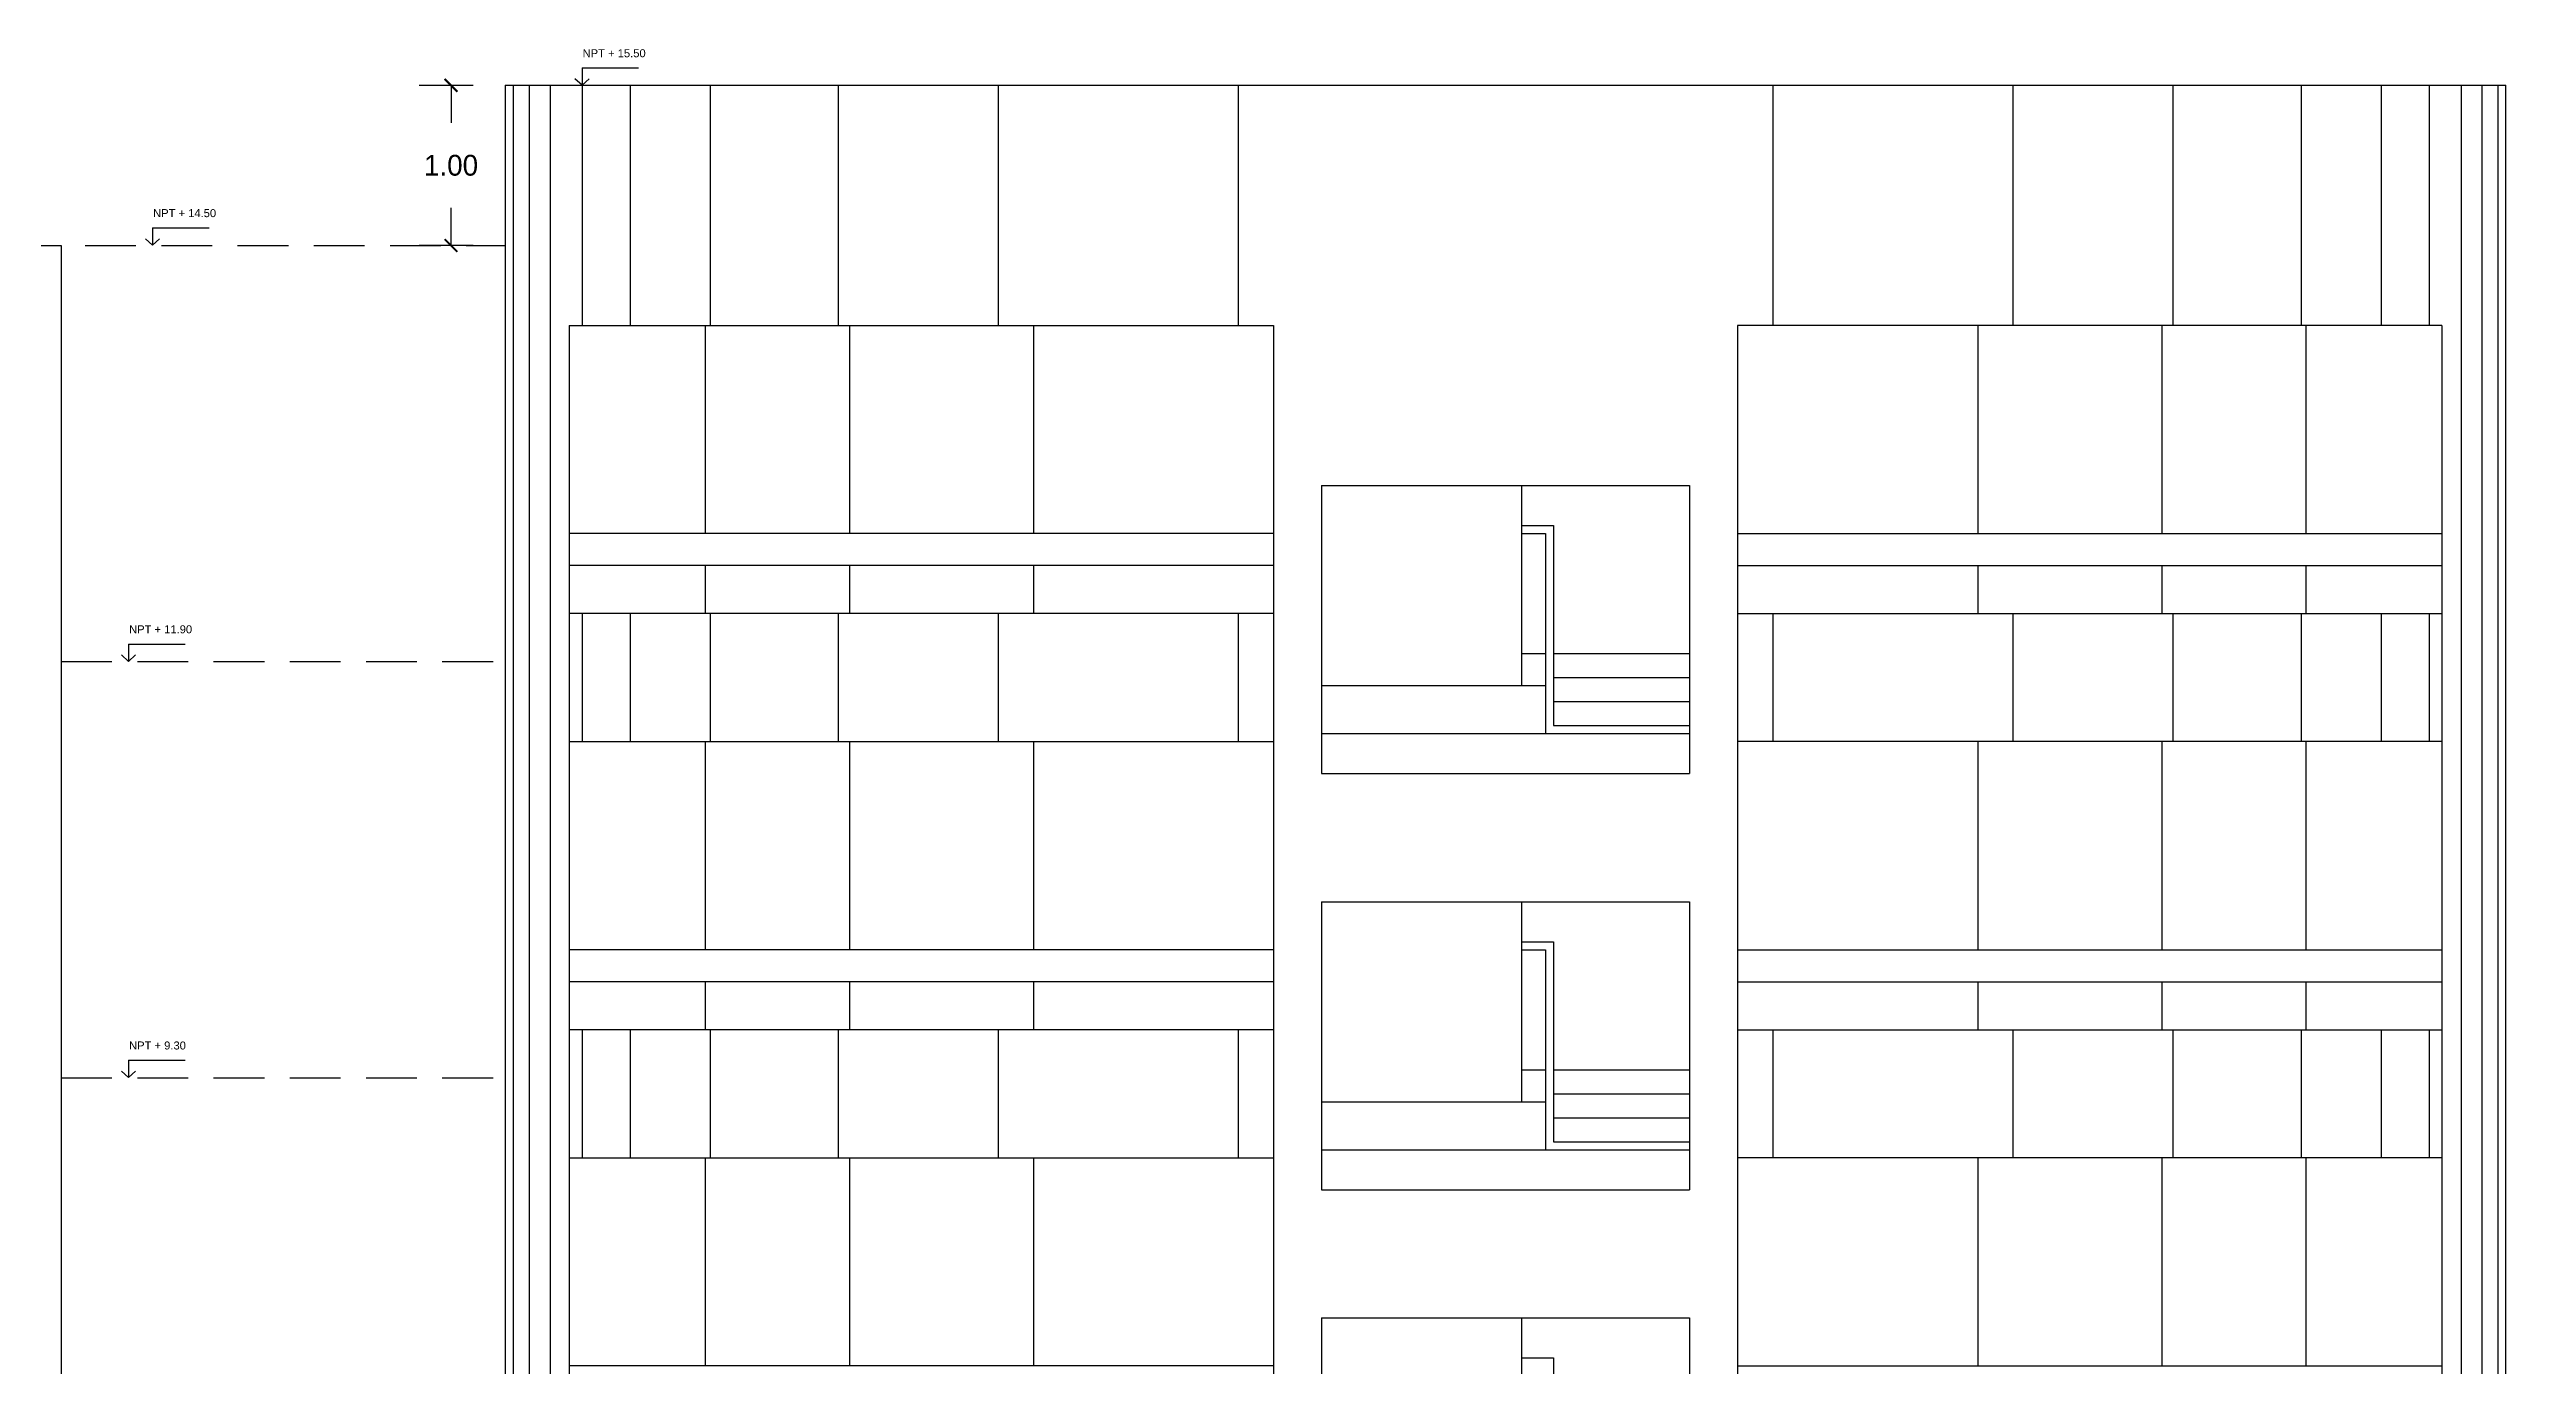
# Model space of a CAD drawing. Header units: millimetres. Extents: x 223 to 336, y 70 to 139.
# Drawn here: x 310.58 to 325.93, y 79.25 to 87.47 of the extents above; entities that cross this region are included whole.
import ezdxf

# ---------------------------------------------------------------- set-up
doc = ezdxf.new("R2010")
doc.units = ezdxf.units.MM
doc.linetypes.add('HIDDEN', pattern=[9.525, 6.35, -3.175])
doc.layers.add('COTAS', color=3, linetype='Continuous', lineweight=9)
for name, color, linetype in [('MUROS', 5, 'Continuous'), ('pisos', 8, 'Continuous'), ('PROYECCIONES', 6, 'HIDDEN'), ('TEXTOS', 4, 'Continuous')]:
    doc.layers.add(name, color=color, linetype=linetype)
doc.styles.add('ROMANS', font='romans.shx', dxfattribs={"height": 0.05})
doc.dimstyles.new('ISO-25', dxfattribs={"dimtxt": 0.13, "dimasz": 0.08, "dimexe": 0.2, "dimexo": 0.2, "dimgap": 0.2, "dimtad": 0, "dimtih": 1, "dimtoh": 1, "dimdec": 3, "dimdsep": 46, "dimtxsty": 'Standard', "dimblk": 'ARCHTICK', "dimcen": 3, "dimadec": 0, "dimazin": 0, "dimtfac": 1, "dimtdec": 3, "dimtmove": 0, "dimatfit": 3, "dimldrblk": 'ARCHTICK', "dimfxl": 1, "dimarcsym": 0})

# ---------------------------------------------------------------- blocks, each defined once
blk = doc.blocks.new('_ARCHTICK')
at = {"color": 0, "linetype": 'ByBlock', "const_width": 0.15}
blk.add_lwpolyline([(-0.5, -0.5), (0.5, 0.5)], dxfattribs=at)
blk = doc.blocks.new('*D146')
at = {"layer": 'COTAS', "color": 0, "lineweight": -2, "ltscale": 0.05, "transparency": 16777216}
for p, q in [((313.227, 87.245), (312.888, 87.245)), ((313.088, 87.245), (313.088, 87.01)), ((313.088, 86.245), (313.088, 86.48)), ((313.227, 86.245), (312.888, 86.245))]:
    blk.add_line(p, q, dxfattribs=at)
at = {"layer": 'Defpoints', "color": 0, "ltscale": 0.05, "transparency": 16777216}
for p in [(313.088, 87.245), (313.427, 87.245), (313.427, 86.245)]:
    blk.add_point(p, dxfattribs=at)
at = {"layer": 'COTAS', "color": 0, "lineweight": -2, "ltscale": 0.05, "transparency": 16777216, "xscale": 0.08, "yscale": 0.08, "zscale": 0.08}
for p, rotation in [((313.088, 87.245), 90), ((313.088, 86.245), 270)]:
    blk.add_blockref('_ARCHTICK', p, dxfattribs=dict(at, rotation=rotation))
at = {"layer": 'COTAS', "color": 0, "ltscale": 0.05, "transparency": 16777216, "insert": (313.088, 86.745), "char_height": 0.13, "attachment_point": 5}
blk.add_mtext('1.00', dxfattribs=at)

msp = doc.modelspace()

# ---------------------------------------------------------------- linework, layer by layer
at = {"layer": 'MUROS', "ltscale": 0.05}
for p, q in [((298.15189, 86.24523), (310.65189, 86.24523)), ((310.65189, 86.24523), (310.65189, 71.74523))]:
    msp.add_line(p, q, dxfattribs=at)
at = {"layer": 'pisos', "ltscale": 0.05}
for p, q in [((313.82659, 85.74523), (318.22659, 85.74523)), ((314.67659, 85.74523), (314.67659, 84.44523)), ((315.57659, 85.74523), (315.57659, 84.44523)), ((316.72659, 85.74523), (316.72659, 84.44523)), ((325.52659, 85.74523), (321.12659, 85.74523)), ((322.62659, 85.74523), (322.62659, 84.44523)), ((323.77659, 85.74523), (323.77659, 84.44523)), ((324.67659, 85.74523), (324.67659, 84.44523)), ((319.77659, 84.74523), (319.77659, 83.49523)), ((319.77659, 84.49523), (319.97659, 84.49523)), ((319.77659, 84.44523), (319.92659, 84.44523)), ((319.92659, 84.44523), (319.92659, 83.19523)), ((319.97659, 84.49523), (319.97659, 83.24523)), ((314.67659, 84.24523), (314.67659, 83.94523)), ((315.57659, 84.24523), (315.57659, 83.94523)), ((316.72659, 84.24523), (316.72659, 83.94523)), ((322.62659, 84.24523), (322.62659, 83.94523)), ((323.77659, 84.24523), (323.77659, 83.94523)), ((324.67659, 84.24523), (324.67659, 83.94523)), ((319.77659, 83.69523), (319.92659, 83.69523)), ((319.97659, 83.69523), (320.82659, 83.69523)), ((319.97659, 83.54523), (320.82659, 83.54523)), ((318.52659, 83.49523), (319.92659, 83.49523)), ((319.97659, 83.39523), (320.82659, 83.39523)), ((319.97659, 83.24523), (320.82659, 83.24523)), ((313.82659, 83.14523), (318.22659, 83.14523)), ((313.82659, 83.14523), (318.22659, 83.14523)), ((314.67659, 83.14523), (314.67659, 81.84523)), ((315.57659, 83.14523), (315.57659, 81.84523)), ((316.72659, 83.14523), (316.72659, 81.84523)), ((325.52659, 83.14523), (321.12659, 83.14523)), ((325.52659, 83.14523), (321.12659, 83.14523)), ((322.62659, 83.14523), (322.62659, 81.84523)), ((323.77659, 83.14523), (323.77659, 81.84523)), ((324.67659, 83.14523), (324.67659, 81.84523)), ((319.77659, 82.14523), (319.77659, 80.89523)), ((319.77659, 81.89523), (319.97659, 81.89523)), ((319.77659, 81.84523), (319.92659, 81.84523)), ((319.92659, 81.84523), (319.92659, 80.59523)), ((319.97659, 81.89523), (319.97659, 80.64523)), ((314.67659, 81.64523), (314.67659, 81.34523)), ((315.57659, 81.64523), (315.57659, 81.34523)), ((316.72659, 81.64523), (316.72659, 81.34523)), ((322.62659, 81.64523), (322.62659, 81.34523)), ((323.77659, 81.64523), (323.77659, 81.34523)), ((324.67659, 81.64523), (324.67659, 81.34523)), ((319.77659, 81.09523), (319.92659, 81.09523)), ((319.97659, 81.09523), (320.82659, 81.09523)), ((318.52659, 80.89523), (319.92659, 80.89523)), ((319.97659, 80.94523), (320.82659, 80.94523)), ((319.97659, 80.79523), (320.82659, 80.79523)), ((319.97659, 80.64523), (320.82659, 80.64523)), ((313.82659, 80.54523), (318.22659, 80.54523)), ((313.82659, 80.54523), (318.22659, 80.54523)), ((314.67659, 80.54523), (314.67659, 79.24523)), ((315.57659, 80.54523), (315.57659, 79.24523)), ((316.72659, 80.54523), (316.72659, 79.24523)), ((325.52659, 80.54523), (321.12659, 80.54523)), ((325.52659, 80.54523), (321.12659, 80.54523)), ((322.62659, 80.54523), (322.62659, 79.24523)), ((323.77659, 80.54523), (323.77659, 79.24523)), ((324.67659, 80.54523), (324.67659, 79.24523)), ((319.77659, 79.54523), (319.77659, 78.29523)), ((319.77659, 79.29523), (319.97659, 79.29523)), ((319.97659, 79.29523), (319.97659, 78.04523))]:
    msp.add_line(p, q, dxfattribs=at)
at = {"layer": 'PROYECCIONES', "ltscale": 0.05}
for p, q in [((310.80189, 86.24523), (313.42659, 86.24523)), ((310.80189, 86.24523), (313.42659, 86.24523)), ((310.65189, 83.64523), (313.42659, 83.64523)), ((310.65189, 81.04523), (313.42659, 81.04523))]:
    msp.add_line(p, q, dxfattribs=at)
at = {"layer": 'TEXTOS'}
for p, q in [((313.90659, 87.35357), (314.26015, 87.35357)), ((313.90659, 87.35357), (313.90659, 87.24523)), ((313.90659, 87.35357), (314.26015, 87.35357)), ((313.90659, 87.35357), (313.90659, 87.24523)), ((313.90659, 87.24523), (313.86243, 87.28536)), ((313.90659, 87.24523), (313.86243, 87.28536)), ((313.90659, 87.24523), (313.95074, 87.28536)), ((313.90659, 87.24523), (313.95074, 87.28536)), ((311.22284, 86.2464), (311.17869, 86.28653)), ((311.22284, 86.2464), (311.17869, 86.28653)), ((311.22284, 86.35474), (311.22284, 86.2464)), ((311.22284, 86.35474), (311.5764, 86.35474)), ((311.22284, 86.35474), (311.22284, 86.2464)), ((311.22284, 86.35474), (311.5764, 86.35474)), ((311.22284, 86.2464), (311.26699, 86.28653)), ((311.22284, 86.2464), (311.26699, 86.28653)), ((311.07284, 83.6464), (311.02869, 83.68653)), ((311.07284, 83.75474), (311.07284, 83.6464)), ((311.07284, 83.75474), (311.4264, 83.75474)), ((311.07284, 83.6464), (311.11699, 83.68653)), ((311.07284, 81.0464), (311.02869, 81.08653)), ((311.07284, 81.15474), (311.07284, 81.0464)), ((311.07284, 81.15474), (311.4264, 81.15474)), ((311.07284, 81.0464), (311.11699, 81.08653))]:
    msp.add_line(p, q, dxfattribs=at)
at = {"layer": 'TEXTOS', "ltscale": 0.05}
for p, q in [((313.42659, 87.24523), (313.42659, 74.94523)), ((313.42659, 87.24523), (325.92659, 87.24523)), ((313.47659, 87.24523), (313.47659, 74.94523)), ((313.57659, 87.24523), (313.57659, 74.94523)), ((313.70659, 87.24523), (313.70659, 70.54523)), ((313.90659, 87.24523), (313.90659, 86.14523)), ((314.20659, 87.24523), (314.20659, 86.14523)), ((314.70659, 87.24523), (314.70659, 86.14523)), ((315.50659, 87.24523), (315.50659, 86.14523)), ((316.50659, 87.24523), (316.50659, 86.14523)), ((318.00659, 87.24523), (318.00659, 85.74523)), ((321.34659, 87.24523), (321.34659, 85.74523)), ((322.84659, 87.24523), (322.84659, 86.14523)), ((323.84659, 87.24523), (323.84659, 86.14523)), ((324.64659, 87.24523), (324.64659, 86.14523)), ((325.14659, 87.24523), (325.14659, 86.14523)), ((325.44659, 87.24523), (325.44659, 86.14523)), ((325.64659, 87.24523), (325.64659, 70.54523)), ((325.77659, 87.24523), (325.77659, 74.94523)), ((325.87659, 87.24523), (325.87659, 74.94523)), ((325.92659, 74.94523), (325.92659, 87.24523)), ((313.90659, 86.14523), (313.90659, 85.74523)), ((314.20659, 86.14523), (314.20659, 85.74523)), ((314.70659, 86.14523), (314.70659, 85.74523)), ((315.50659, 86.14523), (315.50659, 85.74523)), ((316.50659, 86.14523), (316.50659, 85.74523)), ((322.84659, 86.14523), (322.84659, 85.74523)), ((323.84659, 86.14523), (323.84659, 85.74523)), ((324.64659, 86.14523), (324.64659, 85.74523)), ((325.14659, 86.14523), (325.14659, 85.74523)), ((325.44659, 86.14523), (325.44659, 85.74523)), ((313.82659, 85.74523), (313.82659, 73.44523)), ((318.22659, 85.74523), (318.22659, 70.54523)), ((321.12659, 85.74523), (321.12659, 70.54523)), ((325.52659, 85.74523), (325.52659, 72.64523)), ((318.52659, 84.74523), (318.52659, 82.94523)), ((318.52659, 84.74523), (320.82659, 84.74523)), ((318.52659, 84.74523), (320.82659, 84.74523)), ((320.82659, 84.74523), (320.82659, 82.94523)), ((318.22659, 84.44523), (313.82659, 84.44523)), ((321.12659, 84.44523), (325.52659, 84.44523)), ((318.22659, 84.24523), (313.82659, 84.24523)), ((321.12659, 84.24523), (325.52659, 84.24523)), ((318.22659, 83.94523), (313.82659, 83.94523)), ((313.90659, 83.94523), (313.90659, 83.14523)), ((314.20659, 83.94523), (314.20659, 83.14523)), ((314.70659, 83.94523), (314.70659, 83.14523)), ((315.50659, 83.94523), (315.50659, 83.14523)), ((316.50659, 83.94523), (316.50659, 83.14523)), ((318.00659, 83.94523), (318.00659, 83.14523)), ((321.12659, 83.94523), (325.52659, 83.94523)), ((321.34659, 83.94523), (321.34659, 83.14523)), ((322.84659, 83.94523), (322.84659, 83.14523)), ((323.84659, 83.94523), (323.84659, 83.14523)), ((324.64659, 83.94523), (324.64659, 83.14523)), ((325.14659, 83.94523), (325.14659, 83.14523)), ((325.44659, 83.94523), (325.44659, 83.14523)), ((318.52659, 83.19523), (320.82659, 83.19523)), ((318.52659, 82.94523), (320.82659, 82.94523)), ((318.52659, 82.14523), (318.52659, 80.34523)), ((318.52659, 82.14523), (320.82659, 82.14523)), ((318.52659, 82.14523), (320.82659, 82.14523)), ((320.82659, 82.14523), (320.82659, 80.34523)), ((318.22659, 81.84523), (313.82659, 81.84523)), ((321.12659, 81.84523), (325.52659, 81.84523)), ((318.22659, 81.64523), (313.82659, 81.64523)), ((321.12659, 81.64523), (325.52659, 81.64523)), ((318.22659, 81.34523), (313.82659, 81.34523)), ((313.90659, 81.34523), (313.90659, 80.54523)), ((314.20659, 81.34523), (314.20659, 80.54523)), ((314.70659, 81.34523), (314.70659, 80.54523)), ((315.50659, 81.34523), (315.50659, 80.54523)), ((316.50659, 81.34523), (316.50659, 80.54523)), ((318.00659, 81.34523), (318.00659, 80.54523)), ((321.12659, 81.34523), (325.52659, 81.34523)), ((321.34659, 81.34523), (321.34659, 80.54523)), ((322.84659, 81.34523), (322.84659, 80.54523)), ((323.84659, 81.34523), (323.84659, 80.54523)), ((324.64659, 81.34523), (324.64659, 80.54523)), ((325.14659, 81.34523), (325.14659, 80.54523)), ((325.44659, 81.34523), (325.44659, 80.54523)), ((318.52659, 80.59523), (320.82659, 80.59523)), ((318.52659, 80.34523), (320.82659, 80.34523)), ((318.52659, 79.54523), (318.52659, 77.74523)), ((318.52659, 79.54523), (320.82659, 79.54523)), ((318.52659, 79.54523), (320.82659, 79.54523)), ((320.82659, 79.54523), (320.82659, 77.74523)), ((318.22659, 79.24523), (313.82659, 79.24523)), ((321.12659, 79.24523), (325.52659, 79.24523))]:
    msp.add_line(p, q, dxfattribs=at)

# ---------------------------------------------------------------- texts
at = {"layer": 'TEXTOS', "char_height": 0.05, "width": 0.822, "attachment_point": 1, "style": 'ROMANS'}
for s, insert in [('\\fArial|b0|i0|c0|p34;NPT + 15.50', (313.91, 87.47059)), ('\\fArial|b0|i0|c0|p34;NPT + 14.50', (311.22626, 86.47176)), ('\\fArial|b0|i0|c0|p34;NPT + 11.90', (311.07626, 83.87176)), ('\\fArial|b0|i0|c0|p34;NPT + 9.30', (311.07626, 81.27176))]:
    msp.add_mtext(s, dxfattribs=dict(at, insert=insert))

# ---------------------------------------------------------------- dimensions: what is measured, and where the dimension line sits
at = {"layer": 'COTAS', "ltscale": 0.05}
dim = msp.add_linear_dim(base=(313.0884, 87.24523), p1=(313.42659, 86.24523), p2=(313.42659, 87.24523), angle=90, text='1.00', dimstyle='ISO-25', override={"dimscale": 1}, dxfattribs=at)
dim.commit()
dim.dimension.update_dxf_attribs({"geometry": '*D146', "text_midpoint": (313.0884, 86.74523)})

doc.saveas('drawing.dxf')
